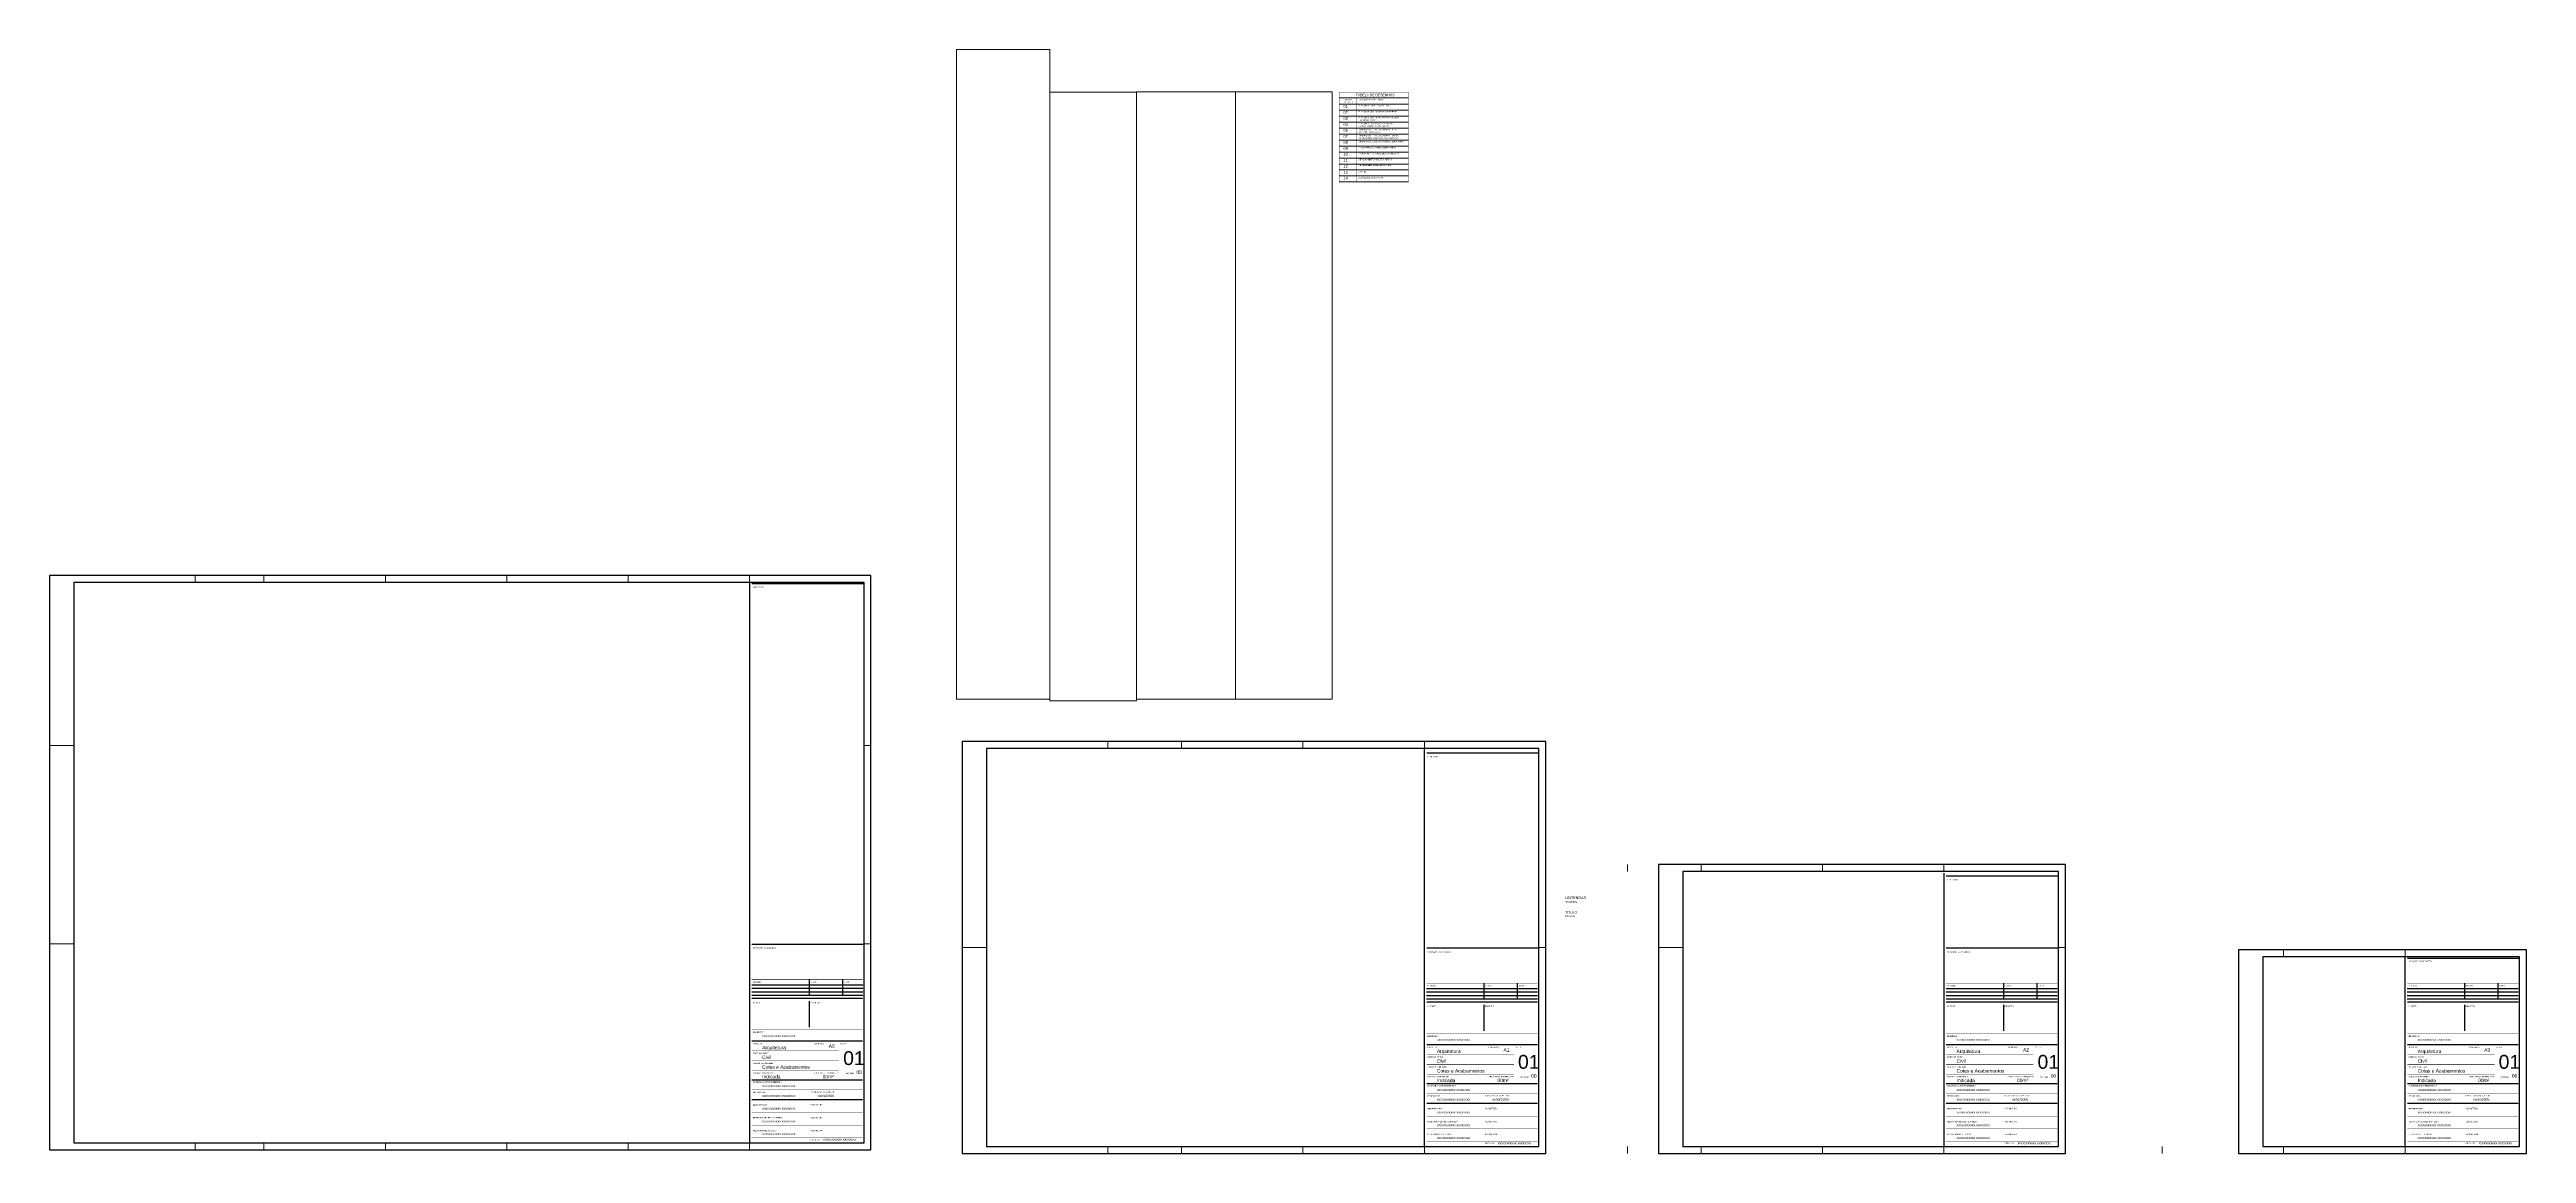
# Paper-space layout 'Layout1' of a CAD drawing. Header units: millimetres. Extents: x -17 to 3553, y -6 to 1586.
import ezdxf

# ---------------------------------------------------------------- set-up
doc = ezdxf.new("R2010")
doc.units = ezdxf.units.MM
doc.layers.add('CARIMBO INTERNO', color=254, linetype='Continuous')
doc.layers.add('FOLHA', color=4, linetype='Continuous')
doc.layers.add('TEXTO CHAMADA', color=252, linetype='Continuous', lineweight=18)
doc.layers.add('TEXTOS 1', color=252, linetype='Continuous', lineweight=18)

psp = doc.layouts.get("Layout1")

# ---------------------------------------------------------------- linework, layer by layer
at = {"layer": 'CARIMBO INTERNO'}
for p, q in [((1155.2, 237.1), (995.2, 237.1)), ((1155.2, 232.1), (995.2, 232.1)), ((1155.2, 227.1), (995.2, 227.1)), ((1155.2, 222.1), (995.2, 222.1)), ((1077.7, 245.4), (1077.7, 222.1)), ((1125.9, 245.4), (1125.9, 222.1)), ((2127.7, 231.8), (1967.7, 231.8)), ((2127.7, 226.8), (1967.7, 226.8)), ((2127.7, 221.8), (1967.7, 221.8)), ((2127.7, 216.8), (1967.7, 216.8)), ((2050.2, 240), (2050.2, 216.8)), ((2098.5, 240), (2098.5, 216.8)), ((2876.7, 231.8), (2716.7, 231.8)), ((2876.7, 226.8), (2716.7, 226.8)), ((2876.7, 221.8), (2716.7, 221.8)), ((2876.7, 216.8), (2716.7, 216.8)), ((2799.2, 240), (2799.2, 216.8)), ((2847.4, 240), (2847.4, 216.8)), ((3541.3, 231.8), (3381.3, 231.8)), ((3541.3, 226.8), (3381.3, 226.8)), ((3541.3, 221.8), (3381.3, 221.8)), ((3541.3, 216.8), (3381.3, 216.8)), ((3463.8, 240), (3463.8, 216.8)), ((3512, 240), (3512, 216.8)), ((1077.7, 213.8), (1077.7, 176.4)), ((2050.2, 208.4), (2050.2, 171)), ((2799.2, 208.4), (2799.2, 171)), ((3463.8, 208.4), (3463.8, 171))]:
    psp.add_line(p, q, dxfattribs=at)
at = {"layer": 'CARIMBO INTERNO', "const_width": 2}
for points in [[(992, 817.9), (992, 9.6)], [(995.2, 816.1), (1157, 816.1)], [(1964.6, 578.2), (1964.6, 4.2)], [(1967.7, 572), (2129.6, 572)], [(2713.5, 398.8), (2713.5, 4.2)], [(2716.7, 394.6), (2878.5, 394.6)], [(995.2, 295.9), (1157, 295.9)], [(1967.7, 290.5), (2129.6, 290.5)], [(2716.7, 290.5), (2878.5, 290.5)], [(3378.1, 277.4), (3378.1, 4.2)], [(3381.3, 275.8), (3543.1, 275.8)], [(995.2, 218.1), (1155.2, 218.1)], [(1967.7, 212.7), (2127.7, 212.7)], [(2716.7, 212.7), (2876.7, 212.7)], [(3381.3, 212.7), (3541.3, 212.7)], [(995.2, 156.4), (1155.2, 156.4)], [(1967.7, 151), (2127.7, 151)], [(2716.7, 151), (2876.7, 151)], [(3381.3, 151), (3541.3, 151)], [(995.2, 100.3), (1155.2, 100.3)], [(995.2, 72), (1155.2, 72)], [(1967.7, 94.9), (2127.7, 94.9)], [(2716.7, 94.9), (2876.7, 94.9)], [(3381.3, 94.9), (3541.3, 94.9)], [(1967.7, 66.6), (2127.7, 66.6)], [(2716.7, 66.6), (2876.7, 66.6)], [(3381.3, 66.6), (3541.3, 66.6)]]:
    psp.add_lwpolyline(points, dxfattribs=at)
at = {"layer": 'CARIMBO INTERNO'}
for points in [[(995.2, 245.4, 0.5, 0.5, 0), (1155.2, 245.4, 2, 2, 0)], [(1967.7, 240, 0.5, 0.5, 0), (2127.7, 240, 2, 2, 0)], [(2716.7, 240, 0.5, 0.5, 0), (2876.7, 240, 2, 2, 0)], [(3381.3, 240, 0.5, 0.5, 0), (3541.3, 240, 2, 2, 0)], [(995.2, 172.5, 0.5, 0.5, 0), (1155.2, 172.5, 2, 2, 0)], [(995.2, 142.3, 0.5, 0.5, 0), (1121, 142.3, 2, 2, 0)], [(1967.7, 167.2, 0.5, 0.5, 0), (2127.7, 167.2, 2, 2, 0)], [(2716.7, 167.2, 0.5, 0.5, 0), (2876.7, 167.2, 2, 2, 0)], [(3381.3, 167.2, 0.5, 0.5, 0), (3541.3, 167.2, 2, 2, 0)], [(995.2, 128.2, 0.5, 0.5, 0), (1121, 128.2, 2, 2, 0)], [(995.2, 114, 0.5, 0.5, 0), (1121, 114, 2, 2, 0)], [(1967.7, 136.9, 0.5, 0.5, 0), (2093.6, 136.9, 2, 2, 0)], [(1967.7, 122.8, 0.5, 0.5, 0), (2093.6, 122.8, 2, 2, 0)], [(1967.7, 108.6, 0.5, 0.5, 0), (2093.6, 108.6, 2, 2, 0)], [(2716.7, 136.9, 0.5, 0.5, 0), (2842.5, 136.9, 2, 2, 0)], [(2716.7, 122.8, 0.5, 0.5, 0), (2842.5, 122.8, 2, 2, 0)], [(2716.7, 108.6, 0.5, 0.5, 0), (2842.5, 108.6, 2, 2, 0)], [(3381.3, 136.9, 0.5, 0.5, 0), (3507.1, 136.9, 2, 2, 0)], [(3381.3, 122.8, 0.5, 0.5, 0), (3507.1, 122.8, 2, 2, 0)], [(3381.3, 108.6, 0.5, 0.5, 0), (3507.1, 108.6, 2, 2, 0)], [(995.2, 86.1, 0.5, 0.5, 0), (1155.2, 86.1, 2, 2, 0)], [(1967.7, 80.7, 0.5, 0.5, 0), (2127.7, 80.7, 2, 2, 0)], [(2716.7, 80.7, 0.5, 0.5, 0), (2876.7, 80.7, 2, 2, 0)], [(3381.3, 80.7, 0.5, 0.5, 0), (3541.3, 80.7, 2, 2, 0)], [(995.2, 53.6, 0.5, 0.5, 0), (1155.2, 53.6, 2, 2, 0)], [(995.2, 35.3, 0.5, 0.5, 0), (1155.2, 35.3, 2, 2, 0)], [(1967.7, 48.2, 0.5, 0.5, 0), (2127.7, 48.2, 2, 2, 0)], [(2716.7, 48.2, 0.5, 0.5, 0), (2876.7, 48.2, 2, 2, 0)], [(3381.3, 48.2, 0.5, 0.5, 0), (3541.3, 48.2, 2, 2, 0)], [(995.2, 16.9, 0.5, 0.5, 0), (1155.2, 16.9, 2, 2, 0)], [(1967.7, 29.9, 0.5, 0.5, 0), (2127.7, 29.9, 2, 2, 0)], [(1967.7, 11.5, 0.5, 0.5, 0), (2127.7, 11.5, 2, 2, 0)], [(2716.7, 29.9, 0.5, 0.5, 0), (2876.7, 29.9, 2, 2, 0)], [(2716.7, 11.5, 0.5, 0.5, 0), (2876.7, 11.5, 2, 2, 0)], [(3381.3, 29.9, 0.5, 0.5, 0), (3541.3, 29.9, 2, 2, 0)], [(3381.3, 11.5, 0.5, 0.5, 0), (3541.3, 11.5, 2, 2, 0)]]:
    psp.add_lwpolyline(points, format="xyseb", dxfattribs=at)
at = {"layer": 'FOLHA', "color": 2}
for p, q in [((1167, 827.9), (-17, 827.9)), ((-17, 827.9), (-17, -0.4)), ((1167, -0.4), (1167, 827.9)), ((2888.5, 410.8), (2302.1, 410.8)), ((2302.1, 410.8), (2302.1, -5.8)), ((2888.5, -5.8), (2888.5, 410.8)), ((3553.1, 287.9), (3138.1, 287.9)), ((3138.1, 287.9), (3138.1, -5.8)), ((3553.1, -5.8), (3553.1, 287.9)), ((-17, -0.4), (1167, -0.4)), ((2302.1, -5.8), (2888.5, -5.8)), ((3138.1, -5.8), (3553.1, -5.8))]:
    psp.add_line(p, q, dxfattribs=at)
at = {"layer": 'FOLHA'}
for p, q in [((1157, 817.9), (18, 817.9)), ((18, 817.9), (18, 9.6)), ((1157, 9.6), (1157, 817.9)), ((2878.5, 400.8), (2337.1, 400.8)), ((2337.1, 400.8), (2337.1, 4.2)), ((2878.5, 4.2), (2878.5, 400.8)), ((3543.1, 277.9), (3173.1, 277.9)), ((3173.1, 277.9), (3173.1, 4.2)), ((3543.1, 4.2), (3543.1, 277.9)), ((18, 9.6), (1157, 9.6)), ((2337.1, 4.2), (2878.5, 4.2)), ((3173.1, 4.2), (3543.1, 4.2))]:
    psp.add_line(p, q, dxfattribs=at)
at = {"layer": 'FOLHA', "color": 2}
psp.add_lwpolyline([(1298.6, -5.8), (2139.6, -5.8), (2139.6, 588.2), (1298.6, 588.2)], close=True, dxfattribs=at)
at = {"layer": 'FOLHA'}
psp.add_lwpolyline([(1333.6, 4.2), (2129.6, 4.2), (2129.6, 578.2), (1333.6, 578.2)], close=True, dxfattribs=at)
at = {"layer": 'TEXTOS 1'}
for p, q in [((1841.7, 1516.5), (1941.7, 1516.5)), ((1841.7, 1507.8), (1941.7, 1507.8)), ((1841.7, 1499.1), (1941.7, 1499.1)), ((1841.7, 1490.4), (1941.7, 1490.4)), ((1841.7, 1481.7), (1941.7, 1481.7)), ((1841.7, 1473), (1941.7, 1473)), ((1841.7, 1464.3), (1941.7, 1464.3)), ((1841.7, 1455.7), (1941.7, 1455.7)), ((1841.7, 1447.1), (1941.7, 1447.1)), ((1841.7, 1438.5), (1941.7, 1438.5)), ((1841.7, 1429.9), (1941.7, 1429.9)), ((1841.7, 1421.3), (1941.7, 1421.3)), ((1841.7, 1412.7), (1941.7, 1412.7)), ((1841.7, 1404.1), (1941.7, 1404.1)), ((1841.7, 1395.8), (1941.7, 1395.8))]:
    psp.add_line(p, q, dxfattribs=at)
at = {"layer": 'TEXTOS 1', "color": 254}
for p, q in [((193, 828.2), (193, 818.2)), ((292, 827.9), (292, 817.9)), ((467, 827.9), (467, 817.9)), ((642, 827.9), (642, 817.9)), ((817, 827.9), (817, 817.9)), ((992, 827.9), (992, 817.9)), ((-17, 582.8), (18, 582.8)), ((1167, 582.8), (1157, 582.8)), ((1508.6, 588.2), (1508.6, 578.2)), ((1614.6, 588.2), (1614.6, 578.2)), ((1789.6, 588.2), (1789.6, 578.2)), ((1964.6, 588.2), (1964.6, 578.2)), ((2257.5, 410.8), (2257.5, 400.8)), ((2363.5, 410.8), (2363.5, 400.8)), ((2538.5, 410.8), (2538.5, 400.8)), ((2713.5, 410.8), (2713.5, 400.8)), ((-17, 296.6), (18, 296.6)), ((1157, 296.6), (1167, 296.6)), ((1298.6, 291.2), (1333.6, 291.2)), ((2129.6, 291.2), (2139.6, 291.2)), ((2337.1, 291.2), (2302.1, 291.2)), ((2878.5, 291.2), (2888.5, 291.2)), ((3203.1, 287.9), (3203.1, 277.9)), ((3378.1, 287.9), (3378.1, 277.9)), ((193, -0.7), (193, 9.3)), ((292, -0.4), (292, 9.6)), ((467, -0.4), (467, 9.6)), ((642, -0.4), (642, 9.6)), ((817, -0.4), (817, 9.6)), ((992, -0.4), (992, 9.6)), ((1508.6, -5.8), (1508.6, 4.2)), ((1614.6, -5.8), (1614.6, 4.2)), ((1789.6, -5.8), (1789.6, 4.2)), ((1964.6, -5.8), (1964.6, 4.2)), ((2257.5, -5.8), (2257.5, 4.2)), ((2363.5, -5.8), (2363.5, 4.2)), ((2538.5, -5.8), (2538.5, 4.2)), ((2713.5, -5.8), (2713.5, 4.2)), ((3028.1, -5.8), (3028.1, 4.2)), ((3203.1, -5.8), (3203.1, 4.2)), ((3378.1, -5.8), (3378.1, 4.2))]:
    psp.add_line(p, q, dxfattribs=at)
at = {"layer": 'TEXTOS 1', "const_width": 0.4}
for points in [[(1841.7, 1525.1), (1841.7, 1395.8), (1941.6, 1395.8), (1941.7, 1525.1), (1841.7, 1525.1)], [(1841.7, 1516.5), (1866.7, 1516.5), (1866.7, 1395.8)]]:
    psp.add_lwpolyline(points, dxfattribs=at)

# ---------------------------------------------------------------- texts
at = {"insert": (2167.6, 365.1), "char_height": 5, "width": 67.319, "attachment_point": 1}
psp.add_mtext('{\\fArial|b0|i0|c0|p34;\\H0.8x;LEGENDAS\\P\\H0.75x;TEXTOS\\P\\P\\P\\H1.167x;TITULO\\P\\H0.7143x;ESCALA}', dxfattribs=at)
at = {"layer": 'TEXTO CHAMADA', "attachment_point": 1}
for s, insert, char_height, width in [('{\\fArial|b0|i0|c0|p34;NUMERO DE FOLHA}', (1848, 1515.1), 2, 15.728), ('{\\fArial|b0|i0|c0|p34;01}', (1848, 1506.4), 4, 15.728), ('{\\fArial|b0|i0|c0|p34;DESCRIÇÃO DO DESENHO}', (1869.6, 1515.1), 2, 839.5), ('{\\fArial|b0|i0|c0|p34;PLANTA DE LOCALIZAÇÃO/ EIXOS}', (1869.6, 1506.4), 2, 839.5), ('{\\fArial|b0|i0|c0|p34;02}', (1848, 1497.7), 4, 15.728), ('{\\fArial|b0|i0|c0|p34;03}', (1848, 1489.1), 4, 15.728), ('{\\fArial|b0|i0|c0|p34;04}', (1848, 1480.4), 4, 15.728), ('{\\fArial|b0|i0|c0|p34;05}', (1848, 1471.7), 4, 15.728), ('{\\fArial|b0|i0|c0|p34;PLANTA DE CIVIL DEMOLIR- CONSTRUIR}', (1869.6, 1497.7), 2, 839.5), ('{\\fArial|b0|i0|c0|p34;PLANTA DE CIVIL CONSTRUIR COTAS, NIVEL \\PE ACABAMENTOS}', (1869.6, 1489.1), 2, 839.5), ('{\\fArial|b0|i0|c0|p34;PLANTA DE LAYOUT, QUANTITATIVO E \\PESPECIFICAÇÃO DE MOBILIARIO}', (1869.6, 1480.5), 2, 839.5), ('{\\fArial|b0|i0|c0|p34;PAGINAÇÃO E ESPECIFICAÇÃO DE PISO\\PINICIO DE PAGINAÇÃO}', (1869.6, 1471.8), 2, 839.5), ('{\\fArial|b0|i0|c0|p34;PAGINAÇÃO E ESPECIFICAÇÃO DE FORRO\\PDETALHAMENTO DE SANCAS E REBAIXOS}', (1869.6, 1463.2), 2, 839.5), ('{\\fArial|b0|i0|c0|p34;07}', (1848, 1463.1), 4, 15.728), ('{\\fArial|b0|i0|c0|p34;08}', (1848, 1454.5), 4, 15.728), ('{\\fArial|b0|i0|c0|p34;09}', (1848, 1445.9), 4, 15.728), ('{\\fArial|b0|i0|c0|p34;10}', (1848, 1437.3), 4, 15.728), ('{\\fArial|b0|i0|c0|p34;11}', (1848, 1428.6), 4, 15.728), ('{\\fArial|b0|i0|c0|p34;PAGINAÇÃO E ESPECIFICAÇÃO DE LUMINARIAS}', (1869.6, 1454.6), 2, 839.5), ('{\\fArial|b0|i0|c0|p34;PROGRAMAÇÃO VISUAL PLANTA BAIXA}', (1869.6, 1446), 2, 839.5), ('{\\fArial|b0|i0|c0|p34;PROGRAMAÇÃO VISUAL DETALHAMENTOS}', (1869.6, 1437.4), 2, 839.5), ('{\\fArial|b0|i0|c0|p34;DETALHAMENTOS DE ESQUADRIAS}', (1869.6, 1428.8), 2, 839.5), ('{\\fArial|b0|i0|c0|p34;12}', (1848, 1420), 4, 15.728), ('{\\fArial|b0|i0|c0|p34;13}', (1848, 1411.4), 4, 15.728), ('{\\fArial|b0|i0|c0|p34;14}', (1848, 1403.1), 4, 15.728), ('{\\fArial|b0|i0|c0|p34;CORTES}', (1869.6, 1411.4), 2, 839.5), ('{\\fArial|b0|i0|c0|p34;ELEVAÇÕES E FACHADAS}', (1869.6, 1402.7), 2, 839.5), ('{\\fArial|b0|i0|c0|p34;DETALHAMENTOS DE SANITARIOS}', (1869.6, 1420.5), 2, 839.5)]:
    psp.add_mtext(s, dxfattribs=dict(at, insert=insert, char_height=char_height, width=width))
at = {"layer": 'TEXTOS 1', "attachment_point": 1}
for s, insert, char_height, width in [('{\\fArial|b0|i0|c0|p34;TABELA DE DESENHOS}', (1865.9, 1522.6), 3.5, 839.5), ('{\\fArial|b0|i0|c0|p34;LEGENDAS}', (996.8, 811.6), 2, 67.319), ('{\\fArial|b0|i0|c0|p34;LEGENDAS}', (1969.3, 567.5), 2, 67.319), ('{\\fArial|b0|i0|c0|p34;LEGENDAS}', (2718.3, 390.1), 2, 67.319), ('{\\fArial|b0|i0|c0|p34;SITUAÇÃO DO PROJETO}', (996.8, 291.4), 2, 67.319), ('{\\fArial|b0|i0|c0|p34;SITUAÇÃO DO PROJETO}', (1969.3, 286), 2, 67.319), ('{\\fArial|b0|i0|c0|p34;SITUAÇÃO DO PROJETO}', (2718.3, 286), 2, 67.319), ('{\\fArial|b0|i0|c0|p34;SITUAÇÃO DO PROJETO}', (3382.9, 272.3), 2, 67.319), ('{\\fArial|b0|i0|c0|p34;REVISÃO}', (996.8, 242.7), 2, 67.319), ('{\\fArial|b0|i0|c0|p34;AUTOR}', (1079.3, 242.7), 2, 67.319), ('{\\fArial|b0|i0|c0|p34;DATA}', (1128.3, 242.7), 2, 67.319), ('{\\fArial|b0|i0|c0|p34;REVISÃO}', (1969.3, 237.3), 2, 67.319), ('{\\fArial|b0|i0|c0|p34;AUTOR}', (2051.8, 237.3), 2, 67.319), ('{\\fArial|b0|i0|c0|p34;DATA}', (2100.8, 237.3), 2, 67.319), ('{\\fArial|b0|i0|c0|p34;REVISÃO}', (2718.3, 237.3), 2, 67.319), ('{\\fArial|b0|i0|c0|p34;AUTOR}', (2800.8, 237.3), 2, 67.319), ('{\\fArial|b0|i0|c0|p34;DATA}', (2849.7, 237.3), 2, 67.319), ('{\\fArial|b0|i0|c0|p34;REVISÃO}', (3382.9, 237.3), 2, 67.319), ('{\\fArial|b0|i0|c0|p34;AUTOR}', (3465.4, 237.3), 2, 67.319), ('{\\fArial|b0|i0|c0|p34;DATA}', (3514.3, 237.3), 2, 67.319), ('{\\fArial|b0|i0|c0|p34;CLIENTE:}', (996.8, 212.7), 2, 67.319), ('{\\fArial|b0|i0|c0|p34;PROJETO:}', (1079.3, 212.7), 2, 67.319), ('{\\fArial|b0|i0|c0|p34;CLIENTE:}', (1969.3, 207.3), 2, 67.319), ('{\\fArial|b0|i0|c0|p34;PROJETO:}', (2051.8, 207.3), 2, 67.319), ('{\\fArial|b0|i0|c0|p34;CLIENTE:}', (2718.3, 207.3), 2, 67.319), ('{\\fArial|b0|i0|c0|p34;PROJETO:}', (2800.8, 207.3), 2, 67.319), ('{\\fArial|b0|i0|c0|p34;CLIENTE:}', (3382.9, 207.3), 2, 67.319), ('{\\fArial|b0|i0|c0|p34;PROJETO:}', (3465.4, 207.3), 2, 67.319), ('{\\fArial|b0|i0|c0|p34;ENDEREÇO}', (996.8, 169.8), 2, 67.319), ('{\\fArial|b0|i0|c0|p34;PROJETO}', (996.8, 153.7), 2, 67.319), ('{\\fArial|b0|i0|c0|p34;xxxxxxxxxxx xxxxxxxx}', (1010.2, 165.6), 3.5, 92.549), ('{\\fArial|b0|i0|c0|p34;Arquitetura}', (1010.2, 149.5), 5, 92.549), ('{\\fArial|b0|i0|c0|p34;FORMATO:}', (1084.6, 153.7), 2, 67.319), ('{\\fArial|b0|i0|c0|p34;A0}', (1106.1, 151.6), 5, 67.319), ('{\\fArial|b0|i0|c0|p34;FOLHA}', (1122.3, 153.7), 2, 67.319), ('{\\fArial|b0|i0|c0|p34;ENDEREÇO}', (1969.3, 164.4), 2, 67.319), ('{\\fArial|b0|i0|c0|p34;PROJETO}', (1969.3, 148.3), 2, 67.319), ('{\\fArial|b0|i0|c0|p34;Arquitetura}', (1982.7, 144.2), 5, 92.549), ('{\\fArial|b0|i0|c0|p34;xxxxxxxxxxx xxxxxxxx}', (1982.7, 160.3), 3.5, 92.549), ('{\\fArial|b0|i0|c0|p34;FORMATO:}', (2057.2, 148.3), 2, 67.319), ('{\\fArial|b0|i0|c0|p34;A1}', (2078.7, 146.3), 5, 67.319), ('{\\fArial|b0|i0|c0|p34;FOLHA}', (2094.8, 148.3), 2, 67.319), ('{\\fArial|b0|i0|c0|p34;ENDEREÇO}', (2718.3, 164.4), 2, 67.319), ('{\\fArial|b0|i0|c0|p34;PROJETO}', (2718.3, 148.3), 2, 67.319), ('{\\fArial|b0|i0|c0|p34;xxxxxxxxxxx xxxxxxxx}', (2731.7, 160.3), 3.5, 92.549), ('{\\fArial|b0|i0|c0|p34;Arquitetura}', (2731.7, 144.2), 5, 92.549), ('{\\fArial|b0|i0|c0|p34;FORMATO:}', (2806.1, 148.3), 2, 67.319), ('{\\fArial|b0|i0|c0|p34;A2}', (2827.6, 146.3), 5, 67.319), ('{\\fArial|b0|i0|c0|p34;FOLHA}', (2843.8, 148.3), 2, 67.319), ('{\\fArial|b0|i0|c0|p34;ENDEREÇO}', (3382.9, 164.4), 2, 67.319), ('{\\fArial|b0|i0|c0|p34;PROJETO}', (3382.9, 148.3), 2, 67.319), ('{\\fArial|b0|i0|c0|p34;xxxxxxxxxxx xxxxxxxx}', (3396.3, 160.3), 3.5, 92.549), ('{\\fArial|b0|i0|c0|p34;Arquitetura}', (3396.3, 144.2), 5, 92.549), ('{\\fArial|b0|i0|c0|p34;FORMATO:}', (3470.7, 148.3), 2, 67.319), ('{\\fArial|b0|i0|c0|p34;A3}', (3492.2, 146.3), 5, 67.319), ('{\\fArial|b0|i0|c0|p34;FOLHA}', (3508.4, 148.3), 2, 67.319), ('{\\fArial|b0|i0|c0|p34;SUB-ESPECIALIDADE}', (996.8, 125.4), 2, 67.319), ('{\\fArial|b0|i0|c0|p34;ESPECIALIDADE}', (996.8, 139.6), 2, 67.319), ('{\\fArial|b0|i0|c0|p34;ESCALA DO DESENHO}', (996.8, 111.3), 2, 67.319), ('{\\fArial|b0|i0|c0|p34;Civil}', (1010.2, 135.4), 5, 92.549), ('{\\fArial|b0|i0|c0|p34;Cotas e Acabamentos}', (1010.2, 121.3), 5, 92.549), ('{\\fArial|b0|i0|c0|p34;Indicada}', (1010.2, 107.5), 5, 92.549), ('{\\fArial|b0|i0|c0|p34;ÁREA TOTAL DO PROJETO}', (1084.6, 111.3), 2, 67.319), ('{\\fArial|b0|i0|c0|p34;00m²}', (1097.3, 107.6), 5, 67.319), ('{\\fArial|b0|i0|c0|p34;01}', (1126.9, 141.8), 20, 67.319), ('{\\fArial|b0|i0|c0|p34;REVISÃO}', (1129.7, 111), 2, 67.319), ('{\\fArial|b0|i0|c0|p34;00}', (1146, 114), 5, 67.319), ('{\\fArial|b0|i0|c0|p34;SUB-ESPECIALIDADE}', (1969.3, 120), 2, 67.319), ('{\\fArial|b0|i0|c0|p34;ESPECIALIDADE}', (1969.3, 134.2), 2, 67.319), ('{\\fArial|b0|i0|c0|p34;Civil}', (1982.7, 130), 5, 92.549), ('{\\fArial|b0|i0|c0|p34;Cotas e Acabamentos}', (1982.7, 115.9), 5, 92.549), ('{\\fArial|b0|i0|c0|p34;01}', (2099.5, 136.4), 20, 67.319), ('{\\fArial|b0|i0|c0|p34;00}', (2118.6, 108.6), 5, 67.319), ('{\\fArial|b0|i0|c0|p34;SUB-ESPECIALIDADE}', (2718.3, 120), 2, 67.319), ('{\\fArial|b0|i0|c0|p34;ESPECIALIDADE}', (2718.3, 134.2), 2, 67.319), ('{\\fArial|b0|i0|c0|p34;Civil}', (2731.7, 130), 5, 92.549), ('{\\fArial|b0|i0|c0|p34;Cotas e Acabamentos}', (2731.7, 115.9), 5, 92.549), ('{\\fArial|b0|i0|c0|p34;01}', (2848.4, 136.4), 20, 67.319), ('{\\fArial|b0|i0|c0|p34;00}', (2867.5, 108.6), 5, 67.319), ('{\\fArial|b0|i0|c0|p34;SUB-ESPECIALIDADE}', (3382.9, 120), 2, 67.319), ('{\\fArial|b0|i0|c0|p34;ESPECIALIDADE}', (3382.9, 134.2), 2, 67.319), ('{\\fArial|b0|i0|c0|p34;Civil}', (3396.3, 130), 5, 92.549), ('{\\fArial|b0|i0|c0|p34;Cotas e Acabamentos}', (3396.3, 115.9), 5, 92.549), ('{\\fArial|b0|i0|c0|p34;01}', (3513, 136.4), 20, 67.319), ('{\\fArial|b0|i0|c0|p34;00}', (3532.1, 108.6), 5, 67.319), ('{\\fArial|b0|i0|c0|p34;COORDENADOR/ PROJETISTA}', (996.8, 98.1), 2, 67.319), ('{\\fArial|b0|i0|c0|p34;DESENHISTA}', (996.8, 83.4), 2, 67.319), ('{\\fArial|b0|i0|c0|p34;xxxxxxxxxxx xxxxxxxx}', (1010.2, 93.4), 3.5, 92.549), ('{\\fArial|b0|i0|c0|p34;xxxxxxxxxxx xxxxxxxx}', (1010.2, 79.2), 3.5, 92.549), ('{\\fArial|b0|i0|c0|p34;PROJETO ENTREGUE EM:}', (1079.3, 84), 2, 67.319), ('{\\fArial|b0|i0|c0|p34;xx/xx/2009}', (1090.2, 79.2), 3.5, 92.549), ('{\\fArial|b0|i0|c0|p34;COORDENADOR/ PROJETISTA}', (1969.3, 92.8), 2, 67.319), ('{\\fArial|b0|i0|c0|p34;ESCALA DO DESENHO}', (1969.3, 105.9), 2, 67.319), ('{\\fArial|b0|i0|c0|p34;DESENHISTA}', (1969.3, 78), 2, 67.319), ('{\\fArial|b0|i0|c0|p34;xxxxxxxxxxx xxxxxxxx}', (1982.7, 88), 3.5, 92.549), ('{\\fArial|b0|i0|c0|p34;xxxxxxxxxxx xxxxxxxx}', (1982.7, 73.9), 3.5, 92.549), ('{\\fArial|b0|i0|c0|p34;Indicada}', (1982.7, 102.1), 5, 92.549), ('{\\fArial|b0|i0|c0|p34;PROJETO ENTREGUE EM:}', (2051.8, 78.6), 2, 67.319), ('{\\fArial|b0|i0|c0|p34;ÁREA TOTAL DO PROJETO}', (2057.2, 105.9), 2, 67.319), ('{\\fArial|b0|i0|c0|p34;xx/xx/2009}', (2062.7, 73.9), 3.5, 92.549), ('{\\fArial|b0|i0|c0|p34;00m²}', (2069.9, 102.2), 5, 67.319), ('{\\fArial|b0|i0|c0|p34;REVISÃO}', (2102.2, 105.6), 2, 67.319), ('{\\fArial|b0|i0|c0|p34;COORDENADOR/ PROJETISTA}', (2718.3, 92.8), 2, 67.319), ('{\\fArial|b0|i0|c0|p34;ESCALA DO DESENHO}', (2718.3, 105.9), 2, 67.319), ('{\\fArial|b0|i0|c0|p34;DESENHISTA}', (2718.3, 78), 2, 67.319), ('{\\fArial|b0|i0|c0|p34;xxxxxxxxxxx xxxxxxxx}', (2731.7, 88), 3.5, 92.549), ('{\\fArial|b0|i0|c0|p34;xxxxxxxxxxx xxxxxxxx}', (2731.7, 73.9), 3.5, 92.549), ('{\\fArial|b0|i0|c0|p34;Indicada}', (2731.7, 102.1), 5, 92.549), ('{\\fArial|b0|i0|c0|p34;PROJETO ENTREGUE EM:}', (2800.8, 78.6), 2, 67.319), ('{\\fArial|b0|i0|c0|p34;ÁREA TOTAL DO PROJETO}', (2806.1, 105.9), 2, 67.319), ('{\\fArial|b0|i0|c0|p34;xx/xx/2009}', (2811.7, 73.9), 3.5, 92.549), ('{\\fArial|b0|i0|c0|p34;00m²}', (2818.8, 102.2), 5, 67.319), ('{\\fArial|b0|i0|c0|p34;REVISÃO}', (2851.2, 105.6), 2, 67.319), ('{\\fArial|b0|i0|c0|p34;COORDENADOR/ PROJETISTA}', (3382.9, 92.8), 2, 67.319), ('{\\fArial|b0|i0|c0|p34;ESCALA DO DESENHO}', (3382.9, 105.9), 2, 67.319), ('{\\fArial|b0|i0|c0|p34;DESENHISTA}', (3382.9, 78), 2, 67.319), ('{\\fArial|b0|i0|c0|p34;xxxxxxxxxxx xxxxxxxx}', (3396.3, 88), 3.5, 92.549), ('{\\fArial|b0|i0|c0|p34;xxxxxxxxxxx xxxxxxxx}', (3396.3, 73.9), 3.5, 92.549), ('{\\fArial|b0|i0|c0|p34;Indicada}', (3396.3, 102.1), 5, 92.549), ('{\\fArial|b0|i0|c0|p34;PROJETO ENTREGUE EM:}', (3465.4, 78.6), 2, 67.319), ('{\\fArial|b0|i0|c0|p34;ÁREA TOTAL DO PROJETO}', (3470.7, 105.9), 2, 67.319), ('{\\fArial|b0|i0|c0|p34;xx/xx/2009}', (3476.3, 73.9), 3.5, 92.549), ('{\\fArial|b0|i0|c0|p34;00m²}', (3483.4, 102.2), 5, 67.319), ('{\\fArial|b0|i0|c0|p34;REVISÃO}', (3515.8, 105.6), 2, 67.319), ('{\\fArial|b0|i0|c0|p34;PROPRIETARIO}', (996.8, 65), 2, 67.319), ('{\\fArial|b0|i0|c0|p34;RESPONSAVÉL PELA EMPRESA}', (996.8, 46.7), 2, 67.319), ('{\\fArial|b0|i0|c0|p34;xxxxxxxxxxx xxxxxxxx}', (1010.2, 60.9), 3.5, 92.549), ('{\\fArial|b0|i0|c0|p34;xxxxxxxxxxx xxxxxxxx}', (1010.2, 42.5), 3.5, 92.549), ('{\\fArial|b0|i0|c0|p34;ASSINATURA}', (1079.3, 65.5), 2, 67.319), ('{\\fArial|b0|i0|c0|p34;ASSINATURA}', (1079.3, 46.7), 2, 67.319), ('{\\fArial|b0|i0|c0|p34;PROPRIETARIO}', (1969.3, 59.7), 2, 67.319), ('{\\fArial|b0|i0|c0|p34;RESPONSAVÉL PELA EMPRESA}', (1969.3, 41.3), 2, 67.319), ('{\\fArial|b0|i0|c0|p34;xxxxxxxxxxx xxxxxxxx}', (1982.7, 55.5), 3.5, 92.549), ('{\\fArial|b0|i0|c0|p34;xxxxxxxxxxx xxxxxxxx}', (1982.7, 37.1), 3.5, 92.549), ('{\\fArial|b0|i0|c0|p34;ASSINATURA}', (2051.9, 60.1), 2, 67.319), ('{\\fArial|b0|i0|c0|p34;ASSINATURA}', (2051.9, 60.1), 2, 67.319), ('{\\fArial|b0|i0|c0|p34;ASSINATURA}', (2051.9, 41.3), 2, 67.319), ('{\\fArial|b0|i0|c0|p34;PROPRIETARIO}', (2718.3, 59.7), 2, 67.319), ('{\\fArial|b0|i0|c0|p34;RESPONSAVÉL PELA EMPRESA}', (2718.3, 41.3), 2, 67.319), ('{\\fArial|b0|i0|c0|p34;xxxxxxxxxxx xxxxxxxx}', (2731.7, 55.5), 3.5, 92.549), ('{\\fArial|b0|i0|c0|p34;xxxxxxxxxxx xxxxxxxx}', (2731.7, 37.1), 3.5, 92.549), ('{\\fArial|b0|i0|c0|p34;ASSINATURA}', (2800.8, 60.1), 2, 67.319), ('{\\fArial|b0|i0|c0|p34;ASSINATURA}', (2800.8, 60.1), 2, 67.319), ('{\\fArial|b0|i0|c0|p34;ASSINATURA}', (2800.8, 41.3), 2, 67.319), ('{\\fArial|b0|i0|c0|p34;PROPRIETARIO}', (3382.9, 59.7), 2, 67.319), ('{\\fArial|b0|i0|c0|p34;RESPONSAVÉL PELA EMPRESA}', (3382.9, 41.3), 2, 67.319), ('{\\fArial|b0|i0|c0|p34;xxxxxxxxxxx xxxxxxxx}', (3396.3, 55.5), 3.5, 92.549), ('{\\fArial|b0|i0|c0|p34;xxxxxxxxxxx xxxxxxxx}', (3396.3, 37.1), 3.5, 92.549), ('{\\fArial|b0|i0|c0|p34;ASSINATURA}', (3465.4, 60.1), 2, 67.319), ('{\\fArial|b0|i0|c0|p34;ASSINATURA}', (3465.4, 60.1), 2, 67.319), ('{\\fArial|b0|i0|c0|p34;ASSINATURA}', (3465.4, 41.3), 2, 67.319), ('{\\fArial|b0|i0|c0|p34;RESPONSAVÉL TÉCNICO}', (996.8, 28.3), 2, 67.319), ('{\\fArial|b0|i0|c0|p34;xxxxxxxxxxx xxxxxxxx}', (1010.2, 24.2), 3.5, 92.549), ('{\\fArial|b0|i0|c0|p34;ASSINATURA}', (1079.3, 28.3), 2, 67.319), ('{\\fArial|b0|i0|c0|p34;CREA -SP}', (1079.9, 14.7), 2, 67.319), ('{\\fArial|b0|i0|c0|p34;xxxxxxxxxxx xxxxxxxx}', (1098.1, 16.4), 3.5, 92.549), ('{\\fArial|b0|i0|c0|p34;RESPONSAVÉL TÉCNICO}', (1969.3, 22.9), 2, 67.319), ('{\\fArial|b0|i0|c0|p34;xxxxxxxxxxx xxxxxxxx}', (1982.7, 18.8), 3.5, 92.549), ('{\\fArial|b0|i0|c0|p34;ASSINATURA}', (2051.9, 22.9), 2, 67.319), ('{\\fArial|b0|i0|c0|p34;CREA -SP}', (2051.9, 9.8), 2, 67.319), ('{\\fArial|b0|i0|c0|p34;xxxxxxxxxxx xxxxxxxx}', (2070.6, 11), 3.5, 92.549), ('{\\fArial|b0|i0|c0|p34;RESPONSAVÉL TÉCNICO}', (2718.3, 22.9), 2, 67.319), ('{\\fArial|b0|i0|c0|p34;xxxxxxxxxxx xxxxxxxx}', (2731.7, 18.8), 3.5, 92.549), ('{\\fArial|b0|i0|c0|p34;ASSINATURA}', (2800.8, 22.9), 2, 67.319), ('{\\fArial|b0|i0|c0|p34;CREA -SP}', (2800.8, 9.8), 2, 67.319), ('{\\fArial|b0|i0|c0|p34;xxxxxxxxxxx xxxxxxxx}', (2819.6, 11), 3.5, 92.549), ('{\\fArial|b0|i0|c0|p34;RESPONSAVÉL TÉCNICO}', (3382.9, 22.9), 2, 67.319), ('{\\fArial|b0|i0|c0|p34;xxxxxxxxxxx xxxxxxxx}', (3396.3, 18.8), 3.5, 92.549), ('{\\fArial|b0|i0|c0|p34;ASSINATURA}', (3465.4, 22.9), 2, 67.319), ('{\\fArial|b0|i0|c0|p34;CREA -SP}', (3465.4, 9.8), 2, 67.319), ('{\\fArial|b0|i0|c0|p34;xxxxxxxxxxx xxxxxxxx}', (3484.2, 11), 3.5, 92.549)]:
    psp.add_mtext(s, dxfattribs=dict(at, insert=insert, char_height=char_height, width=width))

# ---------------------------------------------------------------- viewports
at = {"layer": '0'}
psp.add_viewport(center=(1357.4, 1117.9), size=(134.5, 937.05), view_center_point=(169.326, 217.852), view_height=93.7054, dxfattribs=at)
for center, size, view_center_point, view_height, status in [((1487.1, 1086), (124.8, 878.22), (179.805, 234.993), 43.9108, 3), ((1620.8, 1087.3), (142.7, 875.76), (186.462, 245.059), 21.8941, 4), ((1762, 1087.3), (139.6, 875.76), (191.269, 246.952), 17.5153, 5)]:
    psp.add_viewport(center=center, size=size, view_center_point=view_center_point, view_height=view_height, status=status, dxfattribs=at)

doc.saveas('drawing.dxf')
